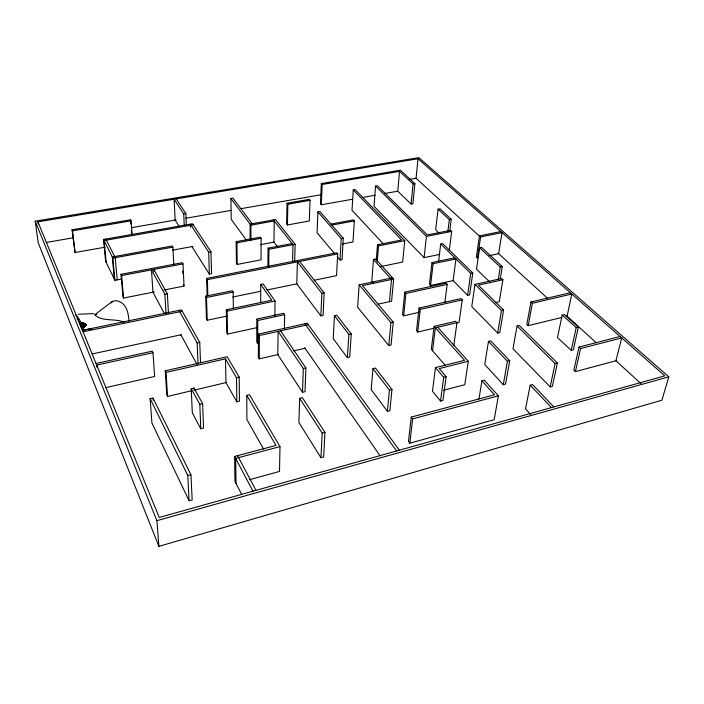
<?xml version="1.0" encoding="UTF-8"?>
<svg xmlns="http://www.w3.org/2000/svg" width="704" height="704" viewBox="0 0 704 704"><rect width="100%" height="100%" fill="white"/><g stroke="black" fill="none" stroke-linecap="round" stroke-linejoin="round"><path stroke-width="1.06" d="M256.81 319.106L256.766 342.17L257.673 343.596L257.726 320.505L256.81 319.106L283.686 313.298L284.654 314.67L284.354 328.874M399.326 450.208L307.252 323.25L258.43 334.074L258.359 357.394L259.292 358.873L278.546 354.42M259.292 358.873L259.371 335.535L258.43 334.074M260.665 302.553L260.744 284.381L263.05 283.914L275.062 301.013L274.85 316.166M261.14 238.269L261.043 259.82L237.204 264.449L236.43 263.314L236.174 241.657L260.322 237.178L261.14 238.269L236.958 242.766L236.174 241.657M267.898 266.605L268.074 248.134L292.116 243.558M268.752 266.666L268.919 249.26L268.074 248.134M81.998 327.422L82.078 323.145M263.683 449.214L246.902 419.575L246.77 395.34L249.48 394.68L279.981 446.618L279.506 471.434L249.568 479.679M287.038 203.227L286.607 223.986L287.417 224.981L309.302 220.977L310.033 200.323L309.188 199.364L287.038 203.227L287.857 204.204L287.417 224.981M292.565 261.967L292.996 244.666L273.425 219.938M294.677 261.554L295.134 244.262L275.493 219.56L250.105 224.136L250.14 240.09M299.684 398.341L298.892 422.541L320.945 457.697L323.646 456.958L324.931 432.362L302.342 397.681L299.684 398.341L322.186 433.092L320.945 457.697M302.5 392.304L303.318 368.526L278.15 331.355L277.763 354.596L302.5 392.304L305.008 391.679L305.87 367.919L280.597 330.81M337.242 256.731L340.023 260.031L342.065 259.618L343.297 238.198L319.906 211.57L317.909 211.93L317.064 232.83L334.462 253.431M321.323 183.586L322.168 184.492L399.538 171.362L397.751 191.206L411.092 204.028L412.896 203.694L414.902 183.594L400.4 170.192L321.323 183.586L320.478 203.843L321.306 204.767L352.528 199.232M321.306 204.767L322.168 184.492M320.848 315.867L321.869 293.348L297.405 261.888L296.78 283.853L320.848 315.867L323.083 315.374L324.139 292.864L299.596 261.448M334.47 315.762L333.221 338.659L347.371 357.641L349.721 357.078L351.261 333.907L336.802 315.242L334.47 315.762L348.876 334.453L347.371 357.641M207.117 295.513L206.58 278.432L336.75 252.78L337.718 253.915L336.53 275.669L314.046 280.298M340.023 260.031L341.229 238.594L317.909 211.93M380.943 266.517L402.653 262.046L404.73 240.671L355.159 189.614L353.267 189.939L352 210.294L383.293 243.83M330.898 224.083L353.373 219.912L354.323 220.933L352.977 241.974L342.399 244.024M392.533 277.807L359.172 284.856L357.614 307.164L388.802 345.541L391.072 344.995L393.246 322.08L362.437 285.648L393.642 279.039L391.591 301.18L377.802 304.225M449.284 250.395L451.686 231.396L450.578 230.34L427.346 234.925L377.414 185.742L375.558 186.058L374.026 206.29L424.098 257.629L439.622 254.434M393.642 279.039L375.602 258.993L373.498 259.415L371.8 281.213L373.208 282.85M376.297 259.794L377.502 244.746L401.658 239.985L353.267 189.939M377.221 261.994L378.523 245.854L377.502 244.746M372.953 368.658L371.202 389.62L387.394 411.347L389.866 410.696L391.961 389.497L375.408 368.051L372.953 368.658L389.444 390.139L387.394 411.347M389.462 301.655L391.477 279.488L373.498 259.415M388.802 345.541L390.94 322.608L359.172 284.856M81.814 327.43L82.254 323.136M411.092 204.028L413.081 183.911L399.538 171.362M479.398 236.095L416.064 178.262L418.026 158.752L37.937 221.839L38.227 223.995M444.884 302.35L447.19 284.407L445.984 283.166L404.765 292.151L402.512 314.53L403.647 315.823L419.707 312.171M403.647 315.823L405.918 293.427L404.765 292.151M424.098 257.629L426.457 236.386L375.558 186.058M456.966 322.81L459.087 322.318L462.22 299.886L460.953 298.593L419.047 308.044L416.53 330.686L417.71 332.042L433.62 328.302M417.71 332.042L420.253 309.382L419.047 308.044M481.914 380.802L494.428 394.786L411.259 417.094L408.478 441.382L409.834 443.203L494.182 419.707L498.362 395.815L484.299 380.178L481.914 380.802L478.949 399.124M409.834 443.203L412.641 418.889L411.259 417.094M431.983 262.539L429.449 284.31L430.575 285.498L453.112 280.597L455.972 258.931L433.127 263.71L431.983 262.539L454.793 257.787M449.794 230.718L451.229 219.252L439.965 208.815L438.082 209.167L435.679 229.812L438.838 232.866M430.575 285.498L433.127 263.71M438.645 261.096L440.704 243.989L442.702 243.593L472.789 272.932L469.63 294.844L467.597 295.302L453.235 280.72M453.798 345.532L456.958 322.696L455.664 321.306L434.113 326.357L431.297 349.29L445.403 365.578M432.538 350.715L435.38 327.765L456.958 322.696M447.902 231.088L449.328 219.622L438.082 209.167M434.113 326.357L464.57 360.316L435.459 367.62L432.458 391.204L440.528 401.042L442.913 400.409L446.134 376.71L439.208 368.597L468.301 361.266L464.79 384.71L443.511 390.262M440.528 401.042L443.714 377.326L435.459 367.62M467.597 295.302L470.73 273.381L440.704 243.989M479.433 235.875L476.37 257.03L477.514 258.122L480.603 236.94L479.433 235.875L500.799 231.563M500.271 278.978L502.295 266.552L481.606 247.386L479.635 247.799L476.511 269.201L489.755 281.978M502.894 279.726L501.6 278.511L475.006 284.39L471.768 306.513L497.666 333.071L499.787 332.561L503.58 310.015L478.359 285.173L502.894 279.726L499.277 301.726L495.062 302.694M498.274 279.418L500.28 266.992L479.635 247.799M488.479 341.405L484.739 364.505L503.272 384.683L505.542 384.085L509.714 360.721L490.732 340.85L488.479 341.405L507.417 361.302L503.272 384.683M497.666 333.071L501.433 310.517L475.006 284.39M81.62 327.439L82.438 323.127M517.079 325.987L512.987 348.788L550.176 386.918L552.394 386.311L557.357 362.982L519.262 325.459L517.079 325.987L555.095 363.572L550.176 386.918M570.372 292.758L530.983 301.963L526.83 324.324L528.185 325.653L561.854 317.46M528.185 325.653L532.374 303.266L530.983 301.963M553.863 406.912L532.532 384.595L530.182 385.229L525.527 408.927L530.728 414.586M562.188 315.058L557.48 337.603L571.217 350.302L573.329 349.774L578.362 327.052L564.3 314.565L562.188 315.058L576.224 327.562L578.362 327.052M567.116 316.184L571.815 294.026L532.374 303.266M571.217 350.302L576.224 327.562M579.049 347.054L573.857 370.11L575.397 371.606L615.93 360.756L621.711 337.911L580.624 348.533L579.049 347.054L620.083 336.477M575.397 371.606L580.624 348.533M82.623 323.127L81.338 327.342L82.456 330.343L181.482 309.874L199.76 342.408L200.526 362.727M668.8 376.807L661.945 400.189L158.884 546.357L38.201 242.722L35.2 221.17L418.827 157.643L668.8 376.807L156.922 520.687L158.884 546.357M82.817 323.136L80.916 326.278L81.338 327.342M111.276 302.966C114.171 298.162 122.32 301.884 124.67 305.818C127.926 310.218 128.506 315.858 129.052 321.138M83.002 323.145L82.025 325.178L82.174 327.404M83.186 323.154L82.025 325.178L82.35 327.386M83.371 323.18L82.025 325.178L80.599 325.486L79.878 323.796A58.986 7.374 77.7 0 0 78.346 320.558L76.956 318.129M83.547 323.206L82.025 325.178L82.526 327.36M83.723 323.242L82.025 325.178A58.212 7.357 77.7 0 1 83.89 330.035A60.183 45.734 -21 0 1 92.03 328.812M83.899 323.277L82.025 325.178L80.282 324.729M84.066 323.321L82.025 325.178L83.037 327.263M112.526 301.206L94.838 314.75C101.218 321.851 114.998 318.243 124.036 322.115M84.234 323.365L82.025 325.178L79.878 323.796M84.392 323.418L82.025 325.178L80.054 323.62M84.542 323.479L82.025 325.178L80.212 323.55M84.682 323.541L82.025 325.178L80.379 323.497M84.823 323.611L82.025 325.178L80.546 323.435M84.946 323.682L82.025 325.178L80.705 323.391M94.838 314.75L96.862 314.266M85.07 323.752L82.025 325.178L80.872 323.338M85.175 323.831L82.025 325.178L81.039 323.303M85.281 323.91L82.025 325.178A58.67 7.41 77.7 0 0 79.649 320.038L77.519 316.668L75.636 315.031M85.369 323.99L82.025 325.178L81.541 323.206M85.457 324.078L82.025 325.178L81.717 323.18M85.536 324.166L82.025 325.178L81.893 323.162M412.641 418.889L498.362 395.815M279.981 446.618L235.655 458.41L236.007 483.419M322.186 433.092L324.931 432.362M241.481 494.085L234.969 481.404L234.608 456.421L275.994 445.438L246.77 395.34M555.095 363.572L557.357 362.982M85.598 324.254L82.025 325.178L83.204 327.219M389.444 390.139L391.961 389.497M443.714 377.326L446.134 376.71M507.417 361.302L509.714 360.721M165.264 370.797L166.065 372.416L225.482 358.846L225.958 382.598L236.826 401.782L239.439 401.139L239.184 377.15L227.172 356.708L165.264 370.797L166.76 394.803L167.552 396.449L191.365 390.799M200.781 428.754L203.535 428.085L202.629 403.674L193.987 388.045L191.224 388.678L192.315 412.905L200.781 428.754L199.822 404.334L191.224 388.678M194.506 390.051L225.958 382.598M303.318 368.526L305.87 367.919M225.482 358.846L236.526 377.775L239.184 377.15M501.433 310.517L503.58 310.015M199.822 404.334L202.629 403.674M293.515 350.953L305.281 348.234M105.75 387.649L154.642 376.464L152.979 352.704L152.222 351.164L96.061 363.493M390.94 322.608L393.246 322.08M348.876 334.453L351.261 333.907M420.253 309.382L462.22 299.886M259.371 335.535L308.273 324.658M152.979 352.704L96.712 365.086L96.958 367.268M179.001 310.385L197.182 342.971L199.76 342.408M405.918 293.427L447.19 284.407M260.744 284.381L271.788 300.186L226.283 309.751L226.714 332.702L227.55 334.092L257.462 327.527M82.456 330.343L83.89 330.035M470.73 273.381L472.789 272.932M500.28 266.992L502.295 266.552M257.726 320.505L284.654 314.67M92.25 353.945L181.227 334.743M233.358 308.22L233.138 292.054L232.294 290.761L205.709 296.173L206.439 318.921L207.231 320.258L227.163 316.026M321.869 293.348L324.139 292.864M489.139 255.666L498.652 253.669L501.996 232.619L480.603 236.94M226.283 309.751L227.128 311.115L275.062 301.013M83.054 331.804L182.257 311.238M232.681 297.053L260.515 291.315M266.939 289.995L296.921 283.826M205.709 296.173L206.501 297.493L233.138 292.054M164.208 313.245L152.97 292.222L151.466 269.878L164.894 294.29L167.341 293.797L168.467 313.306M206.58 278.432L207.363 279.682L337.718 253.915M378.523 245.854L404.73 240.671M426.457 236.386L451.686 231.396M163.882 290.057L184.034 286.062L183.005 263.886L182.283 262.698L120.991 274.314L122.962 296.789L123.578 298.047L154.334 291.949M191.831 246.444L209.352 274.138L211.57 273.706L210.954 251.812L192.535 223.775L103.506 239.457L105.626 261.272L114.91 280.298L121.361 279.066M189.059 500.632L192.174 500.034L190.96 474.804L153.032 398.147L150.11 398.631L151.932 423.042L189.059 500.632L187.783 475.394L150.11 398.631M341.229 238.594L343.297 238.198M449.328 219.622L451.229 219.252M120.991 274.314L121.616 275.554L183.005 263.886M268.919 249.26L295.134 244.262M260.357 244.693L273.97 242.132L274.243 220.968L250.888 225.183L230.903 198.493L232.936 198.15L252.208 223.758M190.502 227.366L190.37 224.154L208.71 252.226L210.954 251.812M187.783 475.394L190.96 474.804M331.813 225.122L354.323 220.933M103.506 239.457L112.869 258.122L172.894 247.122L173.818 264.616M172.621 250.158L192.984 246.4M132.15 234.74L131.058 220.836L130.478 219.789L72.037 229.768L75.055 252.542L104.966 247.192M85.747 324.518L82.025 325.178L83.362 327.175M193.23 224.831L104.06 240.566L106.172 262.407M362.226 197.507L375.144 195.219M384.833 193.494L397.751 191.206M287.857 204.204L310.033 200.323M413.081 183.911L414.902 183.594M46.306 242.458L73.339 237.767M131.718 227.63L176.053 219.938M185.777 218.249L231.185 210.364M240.918 208.674L320.927 194.779M409.578 179.388L416.064 178.262M72.037 229.768L72.53 230.85L131.058 220.836M179.062 226.274L175.146 220.088L174.099 199.241L183.709 213.946L185.838 213.576L186.34 225.21M85.782 324.606L82.025 325.178L83.53 327.122M78.091 314.257L93.553 313.597M85.809 324.702L82.025 325.178L83.697 327.07M85.826 324.799L82.025 325.178L83.864 327.008M85.835 324.896L82.025 325.178L84.022 326.946M85.818 325.204L82.025 325.178L84.181 326.876M85.8 325.31L82.025 325.178L84.339 326.797M85.765 325.415L82.025 325.178L84.489 326.718M85.721 325.53L82.025 325.178L84.63 326.638M85.668 325.635L82.025 325.178L85.659 324.342L82.025 325.178L84.77 326.55M85.606 325.741L82.025 325.178L84.902 326.454M85.527 325.846L82.025 325.178L85.844 324.993L82.025 325.178L85.026 326.366M85.448 325.952L82.025 325.178L85.149 326.269M85.36 326.058L82.025 325.178L85.254 326.163M418.026 158.752L664.814 375.83L159.245 517.466L37.937 221.839M498.08 253.141L547.606 298.373M566.28 315.418L596.323 342.857M615.806 360.65L640.983 383.627M530.182 385.229L551.47 407.581M437.65 327.237L468.301 361.266M273.83 241.947L277.816 247.166M246.365 240.17L231.202 219.234L230.903 198.493M304.858 323.778L396.607 450.965M304.691 347.758L380.142 455.858M176.194 198.898L185.838 213.576M172.894 247.122L172.216 245.995L112.279 256.951L114.33 279.11M183.322 284.856L184.034 286.062M167.341 293.797L153.833 269.43L153.974 271.559M180.682 334.365L197.085 364.628M237.547 455.638L256.001 490.362M234.608 456.421L252.965 491.207M105.811 239.052L115.236 257.69L117.242 279.858M35.2 221.17L156.922 520.687M80.599 325.486L80.916 326.278M72.53 230.85L75.055 252.542M112.869 258.122L114.91 280.298M121.616 275.554L123.578 298.047M130.478 219.789L130.812 224.066M131.314 230.472L131.569 233.684M153.032 398.147L153.19 400.277M166.065 372.416L167.552 396.449M164.894 294.29L166.065 313.808M182.679 271.137L182.776 273.249M183.709 213.946L184.228 225.579M193.987 388.045L194.075 390.157M197.182 342.971L197.982 363.308M207.363 279.682L207.856 295.706M206.501 297.493L207.231 320.258M208.71 252.226L209.352 274.138M227.128 311.115L227.55 334.092M236.526 377.775L236.826 401.782M236.958 242.766L237.204 264.449M250.888 225.183L250.914 240.082"/></g></svg>
